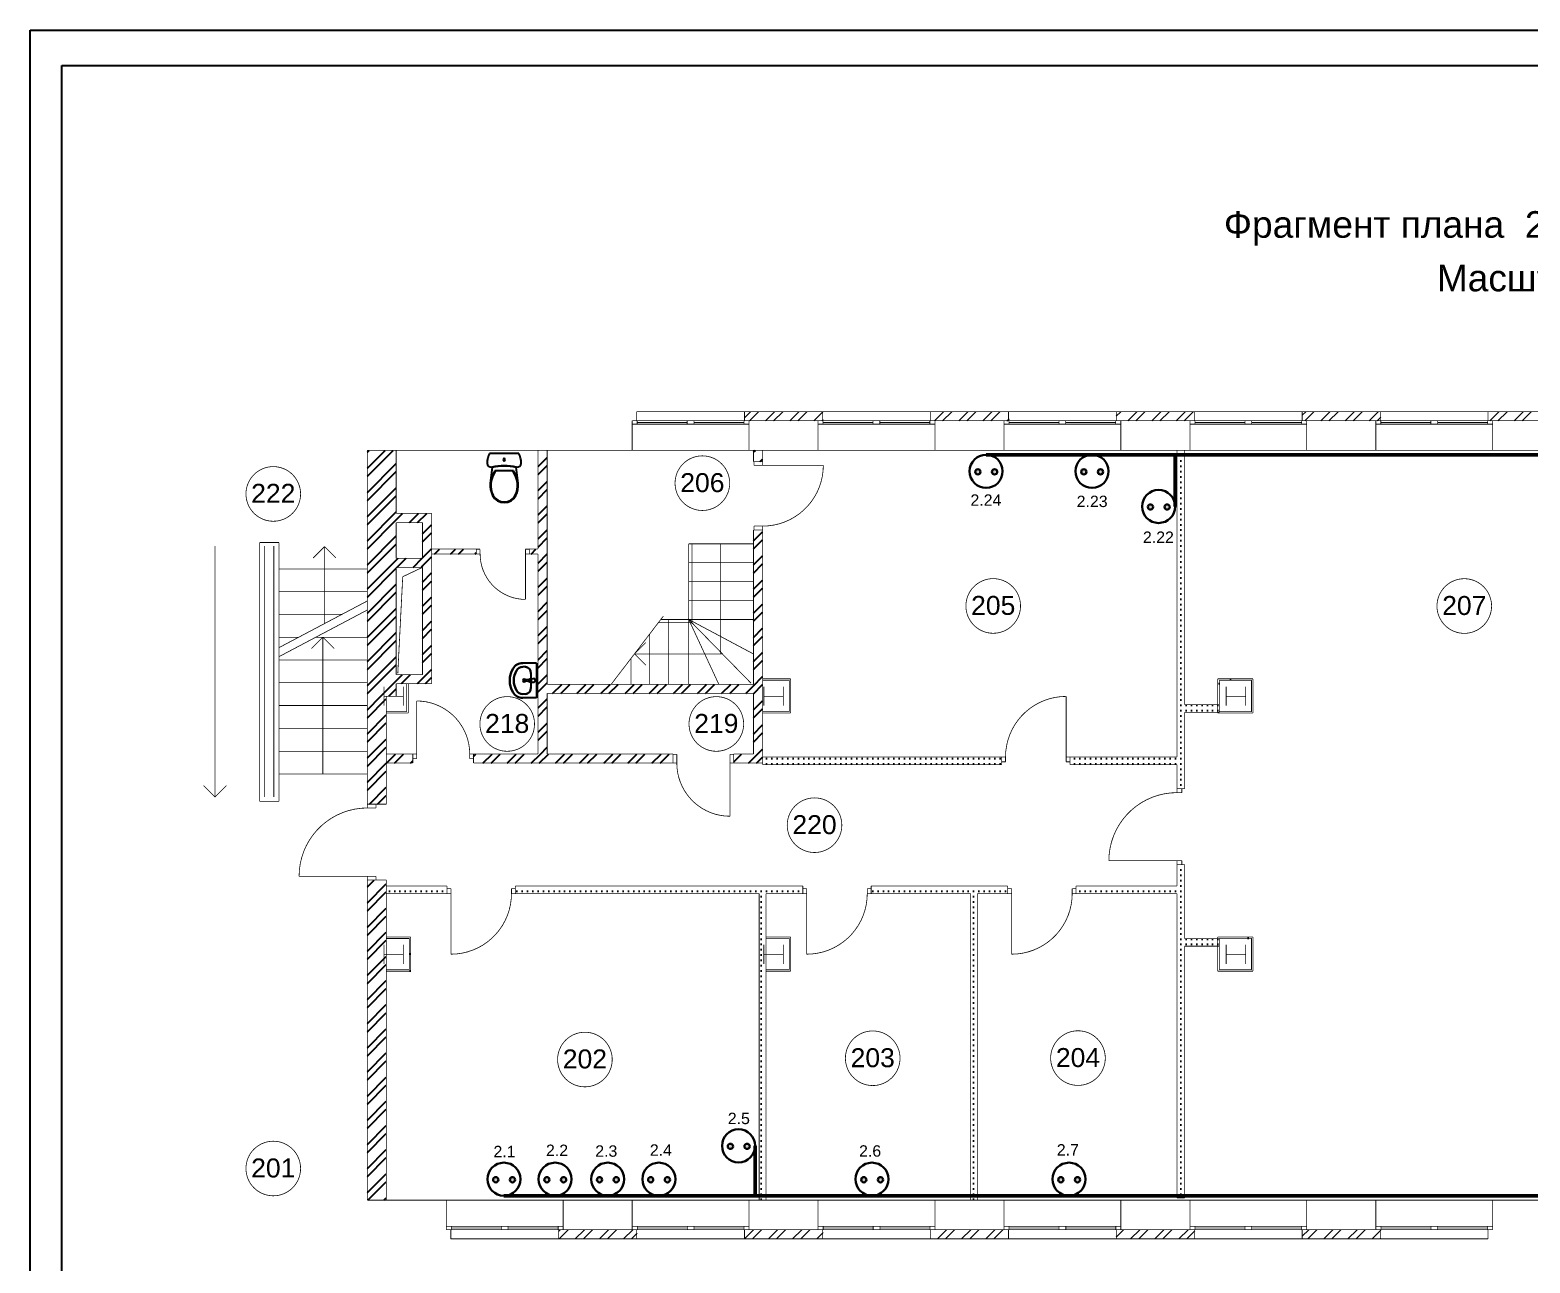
# Model space of a CAD drawing. Header units: millimetres. Extents: x 1293 to 2201, y 83 to 396.
# Drawn here: x 1806.9 to 2004.6, y 233.1 to 395.6 of the extents above; entities that cross this region are included whole.
import ezdxf
from ezdxf.enums import TextEntityAlignment as Align

# ---------------------------------------------------------------- set-up
doc = ezdxf.new("R2010")
doc.units = ezdxf.units.MM
for name, color, linetype in [('AIAOIEA_NOAIU', 7, 'Continuous'), ('DIMENSIONS', 7, 'Continuous'), ('TEXT_BLOCKS', 7, 'Continuous'), ('ЛВС', 1, 'Continuous')]:
    doc.layers.add(name, color=color, linetype=linetype)
doc.styles.add('1', font='ARIAL.TTF')
pattern_1 = [(45, (-1651.3506, 2763.5634), (-1.5909903, 1.5909903), []), (45, (-1651.881, 2764.0937), (-1.5909903, 1.5909903), [])]
pattern_2 = [(0, (0, 0), (0, 69.999999), [0, -69.999999])]
pattern_3 = [(45, (0, 0), (-159.09903, 159.09903), []), (45, (-53.03, 53.03), (-159.09903, 159.09903), [])]
pattern_4 = [(45, (-247.49, 247.49), (-111.36932, 111.36932), [0, -105, 0, -157.5]), (110, (-448.6, 209.19), (-148.00159, -53.86817), [0, -77, 0, -133])]

# ---------------------------------------------------------------- blocks, each defined once
blk = doc.blocks.new('FILL_215')
at = {"layer": 'AIAOIEA_NOAIU', "linetype": 'Continuous'}
h = blk.add_hatch(dxfattribs=at)
h.set_pattern_fill('25__', scale=69.999999, style=0)
h.set_pattern_definition(pattern_2)
h.paths.add_polyline_path([(360945, -246478), (360945, -246378), (359535, -246378), (359535, -246478)], flags=0)
blk = doc.blocks.new('FILL_216')
at = {"layer": 'AIAOIEA_NOAIU', "linetype": 'Continuous'}
h = blk.add_hatch(dxfattribs=at)
h.set_pattern_fill('25__', scale=69.999999, style=0)
h.set_pattern_definition(pattern_2)
h.paths.add_polyline_path([(358635, -246478), (358635, -246378), (355484, -246378), (355484, -246478)], flags=0)
blk = doc.blocks.new('FILL_219')
at = {"layer": 'AIAOIEA_NOAIU', "linetype": 'Continuous'}
h = blk.add_hatch(dxfattribs=at)
h.set_pattern_fill('25__', scale=69.999999, style=0)
h.set_pattern_definition(pattern_2)
h.paths.add_polyline_path([(360945, -252190), (361045, -252190), (361045, -247797), (360945, -247797)], flags=0)
blk = doc.blocks.new('FILL_220')
at = {"layer": 'AIAOIEA_NOAIU', "linetype": 'Continuous'}
h = blk.add_hatch(dxfattribs=at)
h.set_pattern_fill('25__', scale=69.999999, style=0)
h.set_pattern_definition(pattern_2)
h.paths.add_polyline_path([(360945, -246797), (361045, -246797), (361045, -242338), (360945, -242338)], flags=0)
blk = doc.blocks.new('FILL_223')
at = {"layer": 'AIAOIEA_NOAIU', "linetype": 'Continuous'}
h = blk.add_hatch(dxfattribs=at)
h.set_pattern_fill('STEEL', scale=75, angle=45, style=0)
h.set_pattern_definition(pattern_3)
h.paths.add_polyline_path([(352645, -245540), (355364, -245540), (355364, -245420), (352645, -245420)], flags=0)
blk = doc.blocks.new('FILL_225')
at = {"layer": 'AIAOIEA_NOAIU', "linetype": 'Continuous'}
h = blk.add_hatch(dxfattribs=at)
h.set_pattern_fill('25__', scale=69.999999, style=0)
h.set_pattern_definition(pattern_2)
h.paths.add_polyline_path([(361502, -245688), (361045, -245688), (361045, -245788), (361502, -245788)], flags=0)
blk = doc.blocks.new('FILL_226')
at = {"layer": 'AIAOIEA_NOAIU', "linetype": 'Continuous'}
h = blk.add_hatch(dxfattribs=at)
h.set_pattern_fill('25__', scale=69.999999, style=0)
h.set_pattern_definition(pattern_2)
h.paths.add_polyline_path([(361502, -248771), (361045, -248771), (361045, -248871), (361502, -248871)], flags=0)
blk = doc.blocks.new('FILL_231')
at = {"layer": 'AIAOIEA_NOAIU', "linetype": 'Continuous'}
h = blk.add_hatch(dxfattribs=at)
h.set_pattern_fill('STEEL', scale=75, angle=45, style=0)
h.set_pattern_definition(pattern_3)
h.paths.add_polyline_path([(351002, -243289), (351002, -245291), (351122, -245411), (351122, -243169)], flags=0)
blk = doc.blocks.new('FILL_232')
at = {"layer": 'AIAOIEA_NOAIU', "linetype": 'Continuous'}
h = blk.add_hatch(dxfattribs=at)
h.set_pattern_fill('STEEL', scale=75, angle=45, style=0)
h.set_pattern_definition(pattern_3)
h.paths.add_polyline_path([(355364, -246338), (355484, -246458), (355484, -243385), (355364, -243385)], flags=0)
blk = doc.blocks.new('FILL_233')
at = {"layer": 'AIAOIEA_NOAIU', "linetype": 'Continuous'}
h = blk.add_hatch(dxfattribs=at)
h.set_pattern_fill('STEEL', scale=75, angle=45, style=0)
h.set_pattern_definition(pattern_3)
h.paths.add_polyline_path([(355364, -242485), (355484, -242485), (355484, -242338), (355364, -242338)], flags=0)
blk = doc.blocks.new('FILL_234')
at = {"layer": 'AIAOIEA_NOAIU', "linetype": 'Continuous'}
h = blk.add_hatch(dxfattribs=at)
h.set_pattern_fill('25__', scale=69.999999, style=0)
h.set_pattern_definition(pattern_2)
h.paths.add_polyline_path([(360945, -248178), (360945, -248078), (359615, -248078), (359615, -248178)], flags=0)
blk = doc.blocks.new('FILL_235')
at = {"layer": 'AIAOIEA_NOAIU', "linetype": 'Continuous'}
h = blk.add_hatch(dxfattribs=at)
h.set_pattern_fill('25__', scale=69.999999, style=0)
h.set_pattern_definition(pattern_2)
h.paths.add_polyline_path([(358715, -248178), (358715, -248078), (356914, -248078), (356914, -248178)], flags=0)
blk = doc.blocks.new('FILL_236')
at = {"layer": 'AIAOIEA_NOAIU', "linetype": 'Continuous'}
h = blk.add_hatch(dxfattribs=at)
h.set_pattern_fill('25__', scale=69.999999, style=0)
h.set_pattern_definition(pattern_2)
h.paths.add_polyline_path([(356014, -248178), (356014, -248078), (352225, -248078), (352225, -248178)], flags=0)
blk = doc.blocks.new('FILL_237')
at = {"layer": 'AIAOIEA_NOAIU', "linetype": 'Continuous'}
h = blk.add_hatch(dxfattribs=at)
h.set_pattern_fill('25__', scale=69.999999, style=0)
h.set_pattern_definition(pattern_2)
h.paths.add_polyline_path([(351325, -248178), (351325, -248078), (350525, -248078), (350525, -248178)], flags=0)
blk = doc.blocks.new('FILL_246')
at = {"layer": 'AIAOIEA_NOAIU', "linetype": 'Continuous'}
h = blk.add_hatch(dxfattribs=at)
h.set_pattern_fill('25__', scale=69.999999, style=0)
h.set_pattern_definition(pattern_2)
h.paths.add_polyline_path([(355439, -248178), (355439, -252218), (355529, -252218), (355529, -248178)], flags=0)
blk = doc.blocks.new('FILL_249')
at = {"layer": 'AIAOIEA_NOAIU', "linetype": 'Continuous'}
h = blk.add_hatch(dxfattribs=at)
h.set_pattern_fill('25__', scale=69.999999, style=0)
h.set_pattern_definition(pattern_2)
h.paths.add_polyline_path([(358225, -248178), (358225, -252218), (358315, -252218), (358315, -248178)], flags=0)
blk = doc.blocks.new('FILL_255')
at = {"layer": 'AIAOIEA_NOAIU', "linetype": 'Continuous'}
h = blk.add_hatch(dxfattribs=at)
h.set_pattern_fill('STEEL', scale=75, angle=45, style=0)
h.set_pattern_definition(pattern_3)
h.paths.add_polyline_path([(352525, -243703), (352525, -243638), (352410, -243638), (352410, -243703)], flags=0)
blk = doc.blocks.new('FILL_256')
at = {"layer": 'AIAOIEA_NOAIU', "linetype": 'Continuous'}
h = blk.add_hatch(dxfattribs=at)
h.set_pattern_fill('STEEL', scale=75, angle=45, style=0)
h.set_pattern_definition(pattern_3)
h.paths.add_polyline_path([(351710, -243703), (351710, -243638), (351122, -243638), (351122, -243703)], flags=0)
blk = doc.blocks.new('FILL_263')
at = {"layer": 'AIAOIEA_NOAIU', "linetype": 'Continuous'}
h = blk.add_hatch(dxfattribs=at)
h.set_pattern_fill('CUT_STONE', scale=350, style=0)
h.set_pattern_definition(pattern_4)
h.paths.add_polyline_path([(355855, -245800), (355855, -245349), (355835, -245369), (355835, -245780)], flags=0)
blk = doc.blocks.new('FILL_266')
at = {"layer": 'AIAOIEA_NOAIU', "linetype": 'Continuous'}
h = blk.add_hatch(dxfattribs=at)
h.set_pattern_fill('CUT_STONE', scale=350, style=0)
h.set_pattern_definition(pattern_4)
h.paths.add_polyline_path([(355855, -249200), (355855, -248749), (355835, -248769), (355835, -249180)], flags=0)
blk = doc.blocks.new('FILL_268')
at = {"layer": 'AIAOIEA_NOAIU', "linetype": 'Continuous'}
h = blk.add_hatch(dxfattribs=at)
h.set_pattern_fill('CUT_STONE', scale=350, style=0)
h.set_pattern_definition(pattern_4)
h.paths.add_polyline_path([(350847, -249200), (350847, -248749), (350827, -248769), (350827, -249180)], flags=0)
blk = doc.blocks.new('FILL_271')
at = {"layer": 'AIAOIEA_NOAIU', "linetype": 'Continuous'}
h = blk.add_hatch(dxfattribs=at)
h.set_pattern_fill('CUT_STONE', scale=350, style=0)
h.set_pattern_definition(pattern_4)
h.paths.add_polyline_path([(350525, -249200), (350847, -249200), (350827, -249180), (350525, -249180)], flags=0)
blk = doc.blocks.new('FILL_272')
at = {"layer": 'AIAOIEA_NOAIU', "linetype": 'Continuous'}
h = blk.add_hatch(dxfattribs=at)
h.set_pattern_fill('CUT_STONE', scale=350, style=0)
h.set_pattern_definition(pattern_4)
h.paths.add_polyline_path([(355855, -248749), (355529, -248749), (355529, -248769), (355835, -248769)], flags=0)
blk = doc.blocks.new('FILL_273')
at = {"layer": 'AIAOIEA_NOAIU', "linetype": 'Continuous'}
h = blk.add_hatch(dxfattribs=at)
h.set_pattern_fill('CUT_STONE', scale=350, style=0)
h.set_pattern_definition(pattern_4)
h.paths.add_polyline_path([(355529, -249200), (355855, -249200), (355835, -249180), (355529, -249180)], flags=0)
blk = doc.blocks.new('FILL_274')
at = {"layer": 'AIAOIEA_NOAIU', "linetype": 'Continuous'}
h = blk.add_hatch(dxfattribs=at)
h.set_pattern_fill('CUT_STONE', scale=350, style=0)
h.set_pattern_definition(pattern_4)
h.paths.add_polyline_path([(361482, -245349), (361482, -245800), (361502, -245780), (361502, -245369)], flags=0)
blk = doc.blocks.new('FILL_277')
at = {"layer": 'AIAOIEA_NOAIU', "linetype": 'Continuous'}
h = blk.add_hatch(dxfattribs=at)
h.set_pattern_fill('CUT_STONE', scale=350, style=0)
h.set_pattern_definition(pattern_4)
h.paths.add_polyline_path([(361947, -245349), (361482, -245349), (361502, -245369), (361927, -245369)], flags=0)
blk = doc.blocks.new('FILL_281')
at = {"layer": 'AIAOIEA_NOAIU', "linetype": 'Continuous'}
h = blk.add_hatch(dxfattribs=at)
h.set_pattern_fill('CUT_STONE', scale=350, style=0)
h.set_pattern_definition(pattern_4)
h.paths.add_polyline_path([(361947, -248749), (361482, -248749), (361502, -248769), (361927, -248769)], flags=0)
blk = doc.blocks.new('FILL_286')
at = {"layer": 'AIAOIEA_NOAIU', "linetype": 'Continuous'}
h = blk.add_hatch(dxfattribs=at)
h.set_pattern_fill('CUT_STONE', scale=350, style=0)
h.set_pattern_definition(pattern_4)
h.paths.add_polyline_path([(355855, -245349), (355484, -245349), (355484, -245369), (355835, -245369)], flags=0)
blk = doc.blocks.new('FILL_287')
at = {"layer": 'AIAOIEA_NOAIU', "linetype": 'Continuous'}
h = blk.add_hatch(dxfattribs=at)
h.set_pattern_fill('CUT_STONE', scale=350, style=0)
h.set_pattern_definition(pattern_4)
h.paths.add_polyline_path([(355484, -245800), (355855, -245800), (355835, -245780), (355484, -245780)], flags=0)
blk = doc.blocks.new('FILL_313')
at = {"layer": 'AIAOIEA_NOAIU', "linetype": 'Continuous'}
h = blk.add_hatch(dxfattribs=at)
h.set_pattern_fill('STEEL', scale=75, angle=45, style=0)
h.set_pattern_definition(pattern_3)
h.paths.add_polyline_path([(352525, -242338), (352525, -246338), (352645, -246338), (352645, -242338)], flags=0)
blk = doc.blocks.new('FILL_314')
at = {"layer": 'AIAOIEA_NOAIU', "linetype": 'Continuous'}
h = blk.add_hatch(dxfattribs=at)
h.set_pattern_fill('STEEL', scale=75, angle=45, style=0)
h.set_pattern_definition(pattern_3)
h.paths.add_polyline_path([(350275, -242338), (350275, -245578), (350655, -245578), (350655, -242338)], flags=0)
blk = doc.blocks.new('FILL_315')
at = {"layer": 'AIAOIEA_NOAIU', "linetype": 'Continuous'}
h = blk.add_hatch(dxfattribs=at)
h.set_pattern_fill('STEEL', scale=75, angle=45, style=0)
h.set_pattern_definition(pattern_3)
h.paths.add_polyline_path([(350525, -245578), (350275, -245578), (350275, -247000), (350525, -247000)], flags=0)
blk = doc.blocks.new('FILL_316')
at = {"layer": 'AIAOIEA_NOAIU', "linetype": 'Continuous'}
h = blk.add_hatch(dxfattribs=at)
h.set_pattern_fill('STEEL', scale=75, angle=45, style=0)
h.set_pattern_definition(pattern_3)
h.paths.add_polyline_path([(350525, -248000), (350275, -248000), (350275, -252218), (350525, -252218)], flags=0)
blk = doc.blocks.new('FILL_317')
at = {"layer": 'AIAOIEA_NOAIU', "linetype": 'Continuous'}
h = blk.add_hatch(dxfattribs=at)
h.set_pattern_fill('STEEL', scale=75, angle=45, style=0)
h.set_pattern_definition(pattern_3)
h.paths.add_polyline_path([(355484, -246458), (355364, -246338), (355103, -246338), (355103, -246458)], flags=0)
blk = doc.blocks.new('FILL_318')
at = {"layer": 'AIAOIEA_NOAIU', "linetype": 'Continuous'}
h = blk.add_hatch(dxfattribs=at)
h.set_pattern_fill('STEEL', scale=75, angle=45, style=0)
h.set_pattern_definition(pattern_3)
h.paths.add_polyline_path([(354303, -246458), (354303, -246338), (351674, -246338), (351674, -246458)], flags=0)
blk = doc.blocks.new('FILL_319')
at = {"layer": 'AIAOIEA_NOAIU', "linetype": 'Continuous'}
h = blk.add_hatch(dxfattribs=at)
h.set_pattern_fill('STEEL', scale=75, angle=45, style=0)
h.set_pattern_definition(pattern_3)
h.paths.add_polyline_path([(350874, -246458), (350874, -246338), (350525, -246338), (350525, -246458)], flags=0)
blk = doc.blocks.new('FILL_323')
at = {"layer": 'AIAOIEA_NOAIU', "linetype": 'Continuous'}
h = blk.add_hatch(dxfattribs=at)
h.set_pattern_fill('STEEL', scale=75, angle=45, style=0)
h.set_pattern_definition(pattern_3)
h.paths.add_polyline_path([(351122, -243169), (350655, -243169), (350655, -243289), (351002, -243289)], flags=0)
blk = doc.blocks.new('FILL_324')
at = {"layer": 'AIAOIEA_NOAIU', "linetype": 'Continuous'}
h = blk.add_hatch(dxfattribs=at)
h.set_pattern_fill('STEEL', scale=75, angle=45, style=0)
h.set_pattern_definition(pattern_3)
h.paths.add_polyline_path([(351002, -243759), (350655, -243759), (350655, -243879), (351002, -243879)], flags=0)
blk = doc.blocks.new('FILL_325')
at = {"layer": 'AIAOIEA_NOAIU', "linetype": 'Continuous'}
h = blk.add_hatch(dxfattribs=at)
h.set_pattern_fill('STEEL', scale=75, angle=45, style=0)
h.set_pattern_definition(pattern_3)
h.paths.add_polyline_path([(351002, -245291), (350655, -245291), (350655, -245411), (351122, -245411)], flags=0)
blk = doc.blocks.new('роз')
at = {"layer": 'ЛВС', "lineweight": 30}
h = blk.add_hatch(color=256, dxfattribs=at)
h.paths.add_polyline_path([(372144.46, -252846.29, 1), (372145.16, -252846.29, 1)])
h.paths.add_polyline_path([(372146.66, -252846.29, 1), (372147.36, -252846.29, 1)])
for centre, radius in [((372145.89, -252846.22), 2.18), ((372144.81, -252846.29), 0.347), ((372147.01, -252846.29), 0.347)]:
    blk.add_circle(centre, radius, dxfattribs=at)

msp = doc.modelspace()

# ---------------------------------------------------------------- hatches: boundary and pattern name
at = {"layer": 'AIAOIEA_NOAIU', "linetype": 'Continuous', "lineweight": 0}
h = msp.add_hatch(dxfattribs=at)
h.set_pattern_fill('STEEL', color=256, scale=0.75, angle=45, style=0)
h.set_pattern_definition(pattern_1)
h.paths.add_polyline_path([(1901.1, 345.29), (1911.46, 345.29), (1911.46, 344.09), (1901.1, 344.09)], flags=0)
h = msp.add_hatch(dxfattribs=at)
h.set_pattern_fill('STEEL', color=256, scale=0.75, angle=45, style=0)
h.set_pattern_definition(pattern_1)
h.paths.add_polyline_path([(1925.3, 345.29), (1935.96, 345.29), (1935.96, 344.09), (1925.3, 344.09)], flags=0)
h = msp.add_hatch(dxfattribs=at)
h.set_pattern_fill('STEEL', color=256, scale=0.75, angle=45, style=0)
h.set_pattern_definition(pattern_1)
h.paths.add_polyline_path([(1950.1, 345.29), (1960.46, 345.29), (1960.46, 344.09), (1950.1, 344.09)], flags=0)
h = msp.add_hatch(dxfattribs=at)
h.set_pattern_fill('STEEL', color=256, scale=0.75, angle=45, style=0)
h.set_pattern_definition(pattern_1)
h.paths.add_polyline_path([(1974.6, 345.29), (1984.96, 345.29), (1984.96, 344.09), (1974.6, 344.09)], flags=0)
h = msp.add_hatch(dxfattribs=at)
h.set_pattern_fill('STEEL', color=256, scale=0.75, angle=45, style=0)
h.set_pattern_definition(pattern_1)
h.paths.add_polyline_path([(1999.1, 345.29), (2009.46, 345.29), (2009.46, 344.09), (1999.1, 344.09)], flags=0)
h = msp.add_hatch(dxfattribs=at)
h.set_pattern_fill('STEEL', color=256, scale=0.75, angle=45, style=0)
h.set_pattern_definition(pattern_1)
h.paths.add_polyline_path([(1876.6, 236.29), (1886.97, 236.29), (1886.97, 237.49), (1876.6, 237.49)], flags=0)
h = msp.add_hatch(dxfattribs=at)
h.set_pattern_fill('STEEL', color=256, scale=0.75, angle=45, style=0)
h.set_pattern_definition(pattern_1)
h.paths.add_polyline_path([(1901.1, 236.29), (1911.47, 236.29), (1911.47, 237.49), (1901.1, 237.49)], flags=0)
h = msp.add_hatch(dxfattribs=at)
h.set_pattern_fill('STEEL', color=256, scale=0.75, angle=45, style=0)
h.set_pattern_definition(pattern_1)
h.paths.add_polyline_path([(1925.6, 236.29), (1935.97, 236.29), (1935.97, 237.49), (1925.6, 237.49)], flags=0)
h = msp.add_hatch(dxfattribs=at)
h.set_pattern_fill('STEEL', color=256, scale=0.75, angle=45, style=0)
h.set_pattern_definition(pattern_1)
h.paths.add_polyline_path([(1950.1, 236.29), (1960.47, 236.29), (1960.47, 237.49), (1950.1, 237.49)], flags=0)
h = msp.add_hatch(dxfattribs=at)
h.set_pattern_fill('STEEL', color=256, scale=0.75, angle=45, style=0)
h.set_pattern_definition(pattern_1)
h.paths.add_polyline_path([(1974.6, 236.29), (1984.97, 236.29), (1984.97, 237.49), (1974.6, 237.49)], flags=0)

# ---------------------------------------------------------------- linework, layer by layer
at = {"color": 7}
for points in [[(1806.94, 395.58), (2201.02, 395.58), (2201.02, 82.8), (1806.94, 82.8)], [(1811.13, 390.89), (2196.17, 390.89), (2196.17, 88.22), (1811.13, 88.22)]]:
    msp.add_lwpolyline(points, close=True, dxfattribs=at)
at = {"layer": 'AIAOIEA_NOAIU', "linetype": 'Continuous'}
for p, q in [((1867.2, 338.85), (1867.18, 338.51)), ((1867.18, 338.51), (1867.24, 338.28)), ((1867.26, 339.18), (1867.2, 338.85)), ((1867.24, 338.28), (1867.38, 338.1)), ((1867.36, 339.5), (1867.26, 339.18)), ((1867.5, 339.8), (1867.36, 339.5)), ((1867.38, 338.1), (1867.6, 338)), ((1871.37, 339.8), (1867.5, 339.8)), ((1871.27, 338), (1871.48, 338.1)), ((1871.5, 339.5), (1871.37, 339.8)), ((1871.48, 338.1), (1871.63, 338.28)), ((1871.6, 339.18), (1871.5, 339.5)), ((1871.66, 338.85), (1871.6, 339.18)), ((1871.63, 338.28), (1871.68, 338.51)), ((1871.68, 338.51), (1871.66, 338.85)), ((1867.6, 338), (1867.84, 337.99)), ((1867.84, 337.99), (1867.6, 335.87)), ((1867.68, 336.3), (1867.6, 335.87)), ((1867.8, 336.72), (1867.68, 336.3)), ((1867.76, 336.3), (1867.68, 335.87)), ((1867.88, 336.72), (1867.76, 336.3)), ((1867.97, 337.12), (1867.8, 336.72)), ((1868.06, 337.12), (1867.88, 336.72)), ((1868.18, 337.5), (1867.97, 337.12)), ((1868.28, 337.5), (1868.06, 337.12)), ((1870.68, 337.5), (1868.18, 337.5)), ((1870.81, 337.12), (1870.58, 337.5)), ((1870.9, 337.12), (1870.68, 337.5)), ((1870.98, 336.72), (1870.81, 337.12)), ((1871.07, 336.72), (1870.9, 337.12)), ((1871.11, 336.3), (1870.98, 336.72)), ((1871.03, 337.99), (1871.27, 338)), ((1871.26, 335.87), (1871.03, 337.99)), ((1871.19, 336.3), (1871.07, 336.72)), ((1871.18, 335.87), (1871.11, 336.3)), ((1871.26, 335.87), (1871.19, 336.3)), ((1867.6, 335.87), (1867.59, 335.45)), ((1867.59, 335.45), (1867.63, 335.03)), ((1867.63, 335.03), (1867.74, 334.62)), ((1867.68, 335.87), (1867.67, 335.45)), ((1867.67, 335.45), (1867.71, 335.04)), ((1867.71, 335.04), (1867.82, 334.65)), ((1867.74, 334.62), (1867.9, 334.23)), ((1867.82, 334.65), (1867.98, 334.26)), ((1867.9, 334.23), (1868.17, 333.85)), ((1867.98, 334.26), (1868.23, 333.9)), ((1870.64, 333.9), (1870.89, 334.26)), ((1870.7, 333.85), (1870.96, 334.23)), ((1870.89, 334.26), (1871.05, 334.65)), ((1870.96, 334.23), (1871.13, 334.62)), ((1871.05, 334.65), (1871.15, 335.04)), ((1871.13, 334.62), (1871.23, 335.03)), ((1871.15, 335.04), (1871.2, 335.45)), ((1871.2, 335.45), (1871.18, 335.87)), ((1871.23, 335.03), (1871.28, 335.45)), ((1871.28, 335.45), (1871.26, 335.87)), ((1868.17, 333.85), (1868.53, 333.55)), ((1868.23, 333.9), (1868.58, 333.62)), ((1868.53, 333.55), (1868.97, 333.37)), ((1868.58, 333.62), (1868.99, 333.45)), ((1868.97, 333.37), (1869.43, 333.3)), ((1868.99, 333.45), (1869.43, 333.39)), ((1869.43, 333.39), (1869.88, 333.45)), ((1869.43, 333.3), (1869.9, 333.37)), ((1869.88, 333.45), (1870.29, 333.62)), ((1869.9, 333.37), (1870.33, 333.55)), ((1870.29, 333.62), (1870.64, 333.9)), ((1870.33, 333.55), (1870.7, 333.85)), ((1873.67, 312.17), (1871.89, 312.17)), ((1872.25, 311.67), (1871.89, 311.67)), ((1872.95, 310.78), (1872.95, 308.96)), ((1873.67, 312.17), (1873.67, 307.57)), ((1872.26, 309.98), (1872.79, 310.04)), ((1872.79, 309.69), (1872.26, 309.76)), ((1872.88, 310.08), (1873.29, 310.11)), ((1872.88, 309.66), (1873.29, 309.63)), ((1873.05, 310), (1872.91, 310)), ((1872.91, 309.73), (1873.05, 309.73)), ((1872.95, 308.96), (1872.95, 308.96)), ((1873.05, 309.73), (1873.05, 310)), ((1873.05, 309.73), (1873.05, 310)), ((1873.29, 310.11), (1873.34, 310.1)), ((1873.29, 309.63), (1873.34, 309.63)), ((1872.25, 308.07), (1871.89, 308.07)), ((1873.67, 307.57), (1871.89, 307.57))]:
    msp.add_line(p, q, dxfattribs=at)
at = {"layer": 'AIAOIEA_NOAIU', "linetype": 'Continuous', "lineweight": 30, "const_width": 0.1}
for points in [[(1901.7, 344.09), (1886.3, 344.09)], [(1886.3, 340.19), (1886.3, 344.09)], [(1886.9, 344.09), (1886.9, 345.29)], [(1901.1, 345.29), (1886.9, 345.29)], [(1886.96, 344.09), (1886.96, 343.64)], [(1893.55, 344.09), (1893.55, 343.64)], [(1894.44, 344.09), (1894.44, 343.64)], [(1901.03, 344.09), (1901.03, 343.64)], [(1901.1, 344.09), (1901.1, 345.29)], [(1911.4, 345.29), (1901.1, 345.29)], [(1911.1, 344.09), (1901.1, 344.09)], [(1901.7, 340.19), (1901.7, 344.09)], [(1926.2, 344.09), (1910.8, 344.09)], [(1910.8, 340.19), (1910.8, 344.09)], [(1910.8, 344.09), (1911.4, 344.09)], [(1911.4, 344.09), (1911.4, 345.29)], [(1925.6, 345.29), (1911.4, 345.29)], [(1911.46, 344.09), (1911.46, 343.64)], [(1918.05, 344.09), (1918.05, 343.64)], [(1918.94, 344.09), (1918.94, 343.64)], [(1925.53, 344.09), (1925.53, 343.64)], [(1925.6, 344.09), (1925.6, 345.29)], [(1935.9, 345.29), (1925.6, 345.29)], [(1935.3, 344.09), (1925.6, 344.09)], [(1926.2, 340.19), (1926.2, 344.09)], [(1950.7, 344.09), (1935.3, 344.09)], [(1935.3, 340.19), (1935.3, 344.09)], [(1935.3, 344.09), (1935.9, 344.09)], [(1935.9, 344.09), (1935.9, 345.29)], [(1950.1, 345.29), (1935.9, 345.29)], [(1935.96, 344.09), (1935.96, 343.64)], [(1942.55, 344.09), (1942.55, 343.64)], [(1943.44, 344.09), (1943.44, 343.64)], [(1950.03, 344.09), (1950.03, 343.64)], [(1950.1, 344.09), (1950.1, 345.29)], [(1960.4, 345.29), (1950.1, 345.29)], [(1959.8, 344.09), (1950.1, 344.09)], [(1950.7, 340.19), (1950.7, 344.09)], [(1975.2, 344.09), (1959.8, 344.09)], [(1959.8, 340.19), (1959.8, 344.09)], [(1959.8, 344.09), (1960.4, 344.09)], [(1960.4, 344.09), (1960.4, 345.29)], [(1974.6, 345.29), (1960.4, 345.29)], [(1960.46, 344.09), (1960.46, 343.64)], [(1967.05, 344.09), (1967.05, 343.64)], [(1967.94, 344.09), (1967.94, 343.64)], [(1974.53, 344.09), (1974.53, 343.64)], [(1974.6, 344.09), (1974.6, 345.29)], [(1984.9, 345.29), (1974.6, 345.29)], [(1984.3, 344.09), (1974.6, 344.09)], [(1975.2, 340.19), (1975.2, 344.09)], [(1999.7, 344.09), (1984.3, 344.09)], [(1984.3, 340.19), (1984.3, 344.09)], [(1984.3, 344.09), (1984.9, 344.09)], [(1984.9, 344.09), (1984.9, 345.29)], [(1999.1, 345.29), (1984.9, 345.29)], [(1984.96, 344.09), (1984.96, 343.64)], [(1991.55, 344.09), (1991.55, 343.64)], [(1992.44, 344.09), (1992.44, 343.64)], [(1999.03, 344.09), (1999.03, 343.64)], [(1999.1, 344.09), (1999.1, 345.29)], [(2009.4, 345.29), (1999.1, 345.29)], [(2008.8, 344.09), (1999.1, 344.09)], [(1999.7, 340.19), (1999.7, 344.09)], [(1901.7, 343.64), (1886.3, 343.64)], [(1886.96, 343.86), (1893.55, 343.86)], [(1901.03, 343.86), (1894.44, 343.86)], [(1926.2, 343.64), (1910.8, 343.64)], [(1911.46, 343.86), (1918.05, 343.86)], [(1925.53, 343.86), (1918.94, 343.86)], [(1950.7, 343.64), (1935.3, 343.64)], [(1935.96, 343.86), (1942.55, 343.86)], [(1950.03, 343.86), (1943.44, 343.86)], [(1975.2, 343.64), (1959.8, 343.64)], [(1960.46, 343.86), (1967.05, 343.86)], [(1974.53, 343.86), (1967.94, 343.86)], [(1999.7, 343.64), (1984.3, 343.64)], [(1984.96, 343.86), (1991.55, 343.86)], [(1999.03, 343.86), (1992.44, 343.86)], [(1851.4, 340.19), (1851.4, 307.79)], [(1855.2, 340.19), (1851.4, 340.19)], [(1853.9, 340.19), (1886.3, 340.19)], [(1855.2, 331.88), (1855.2, 340.19)], [(1873.9, 340.19), (1873.9, 327.19)], [(1875.1, 340.19), (1873.9, 340.19)], [(1875.1, 309.36), (1875.1, 340.19)], [(1886.3, 340.19), (1901.7, 340.19)], [(1901.7, 340.19), (1910.8, 340.19)], [(1902.29, 340.19), (1902.29, 338.71)], [(1903.49, 340.19), (1902.29, 340.19)], [(1903.49, 338.71), (1903.49, 340.19)], [(1910.8, 340.19), (1926.2, 340.19)], [(1926.2, 340.19), (1935.3, 340.19)], [(1935.3, 340.19), (1950.7, 340.19)], [(1950.7, 340.19), (1959.8, 340.19)], [(1958.1, 340.19), (1958.1, 299.78)], [(1959.1, 340.19), (1958.1, 340.19)], [(1959.1, 306.68), (1959.1, 340.19)], [(1959.8, 340.19), (1975.2, 340.19)], [(1975.2, 340.19), (1984.3, 340.19)], [(1984.3, 340.19), (1999.7, 340.19)], [(1999.7, 340.19), (2008.8, 340.19)], [(1903.49, 338.71), (1902.29, 338.71)], [(1902.34, 338.21), (1902.34, 338.71)], [(1902.34, 338.71), (1903.49, 338.71)], [(1903.49, 338.21), (1902.34, 338.21)], [(1903.49, 338.71), (1903.49, 338.21)], [(1903.49, 338.21), (1911.49, 338.21)], [(1859.87, 331.88), (1855.2, 331.88)], [(1855.2, 325.98), (1855.2, 330.68)], [(1855.2, 330.68), (1858.67, 330.68)], [(1858.67, 330.68), (1858.67, 325.98)], [(1859.87, 309.45), (1859.87, 331.88)], [(1903.49, 330.21), (1902.34, 330.21)], [(1902.34, 330.21), (1902.34, 329.71)], [(1903.49, 329.71), (1903.49, 330.21)], [(1903.49, 329.71), (1902.29, 329.71)], [(1902.29, 329.71), (1902.29, 309.36)], [(1902.34, 329.71), (1903.49, 329.71)], [(1903.49, 298.98), (1903.49, 329.71)], [(1831.32, 327.57), (1831.32, 294.51)], [(1839.76, 328.05), (1837.2, 328.05)], [(1837.2, 328.05), (1837.2, 293.93)], [(1837.83, 327.57), (1837.83, 294.51)], [(1839.08, 294.51), (1839.08, 327.57)], [(1839.76, 328.05), (1839.76, 293.93)], [(1845.76, 327.51), (1844.26, 326.01)], [(1845.76, 317.38), (1845.76, 327.51)], [(1845.76, 327.51), (1847.26, 326.01)], [(1865.75, 327.19), (1859.87, 327.19)], [(1859.87, 327.19), (1859.87, 326.54)], [(1859.87, 326.54), (1865.75, 326.54)], [(1865.75, 327.19), (1865.75, 326.54)], [(1866.26, 327.17), (1865.75, 327.17)], [(1865.75, 327.17), (1865.75, 326.54)], [(1865.75, 326.54), (1866.26, 326.54)], [(1866.26, 326.54), (1866.26, 327.17)], [(1872.24, 326.54), (1872.24, 327.17)], [(1872.24, 327.17), (1872.75, 327.17)], [(1872.75, 326.54), (1872.24, 326.54)], [(1872.24, 326.54), (1872.24, 320.55)], [(1872.75, 327.19), (1872.75, 326.54)], [(1873.9, 327.19), (1872.75, 327.19)], [(1872.75, 327.17), (1872.75, 326.54)], [(1872.75, 326.54), (1873.9, 326.54)], [(1873.9, 326.54), (1873.9, 300.18)], [(1902.29, 327.87), (1893.75, 327.87)], [(1893.75, 327.87), (1893.75, 309.36)], [(1894.17, 317.33), (1894.17, 327.87)], [(1897.96, 327.87), (1897.96, 313.37)], [(1851.4, 324.57), (1839.76, 324.57)], [(1858.67, 325.98), (1855.2, 325.98)], [(1855.2, 310.65), (1855.2, 324.78)], [(1855.2, 324.78), (1858.67, 324.78)], [(1856.06, 323.54), (1858.67, 324.78)], [(1858.67, 324.78), (1858.67, 310.65)], [(1902.29, 325.38), (1893.75, 325.38)], [(1855.41, 310.81), (1856.06, 323.54)], [(1902.29, 322.89), (1893.75, 322.89)], [(1851.4, 321.57), (1839.76, 321.57)], [(1851.4, 320.35), (1839.76, 314.2)], [(1902.29, 320.4), (1893.75, 320.4)], [(1851.4, 319.16), (1839.76, 313.01)], [(1848.02, 318.57), (1839.76, 318.57)], [(1890.41, 318.35), (1883.53, 309.36)], [(1894.15, 317.48), (1889.75, 317.48)], [(1902.29, 317.91), (1890.07, 317.91)], [(1891.08, 317.91), (1891.08, 309.36)], [(1893.7, 318.02), (1897.72, 309.36)], [(1893.75, 317.91), (1902.29, 313.36)], [(1893.75, 317.91), (1901.96, 309.51)], [(1842.35, 315.57), (1839.76, 315.57)], [(1845.53, 315.57), (1844.03, 314.07)], [(1851.4, 315.57), (1844.61, 315.57)], [(1845.53, 297.53), (1845.53, 315.57)], [(1845.53, 315.57), (1847.03, 314.07)], [(1886.6, 313.37), (1888.1, 314.87)], [(1888.59, 315.97), (1888.59, 309.36)], [(1851.4, 312.57), (1839.76, 312.57)], [(1886.13, 312.75), (1886.13, 309.36)], [(1898.08, 313.37), (1886.6, 313.37)], [(1886.6, 313.37), (1888.1, 311.87)], [(1858.67, 310.65), (1855.2, 310.65)], [(1851.4, 309.57), (1839.76, 309.57)], [(1853.58, 306.53), (1853.58, 309.04)], [(1855.2, 307.79), (1855.2, 309.45)], [(1855.2, 309.45), (1859.87, 309.45)], [(1856.15, 306.53), (1856.15, 309.04)], [(1856.79, 309.45), (1856.59, 309.45)], [(1856.59, 309.45), (1856.59, 305.77)], [(1856.79, 305.57), (1856.79, 309.45)], [(1902.29, 309.36), (1875.1, 309.36)], [(1907.2, 310.08), (1903.49, 310.08)], [(1903.49, 310.08), (1903.49, 309.88)], [(1903.49, 309.88), (1907, 309.88)], [(1903.65, 306.53), (1903.65, 309.04)], [(1906.23, 306.53), (1906.23, 309.04)], [(1907, 309.88), (1907, 305.77)], [(1907.2, 305.57), (1907.2, 310.08)], [(1963.47, 310.08), (1963.47, 305.57)], [(1968.12, 310.08), (1963.47, 310.08)], [(1963.67, 305.77), (1963.67, 309.88)], [(1963.67, 309.88), (1967.92, 309.88)], [(1964.58, 306.53), (1964.58, 309.04)], [(1967.15, 306.53), (1967.15, 309.04)], [(1967.92, 309.88), (1967.92, 305.77)], [(1968.12, 305.57), (1968.12, 310.08)], [(1851.4, 306.57), (1839.76, 306.57)], [(1851.4, 307.79), (1851.4, 293.57)], [(1853.65, 307.79), (1856.15, 307.79)], [(1853.9, 307.79), (1855.2, 307.79)], [(1853.9, 293.57), (1853.9, 307.79)], [(1857.9, 300.18), (1857.9, 307.17)], [(1875.1, 308.16), (1902.29, 308.16)], [(1875.1, 300.18), (1875.1, 308.16)], [(1902.29, 308.16), (1902.29, 300.18)], [(1903.72, 307.79), (1906.23, 307.79)], [(1943.49, 299.78), (1943.49, 307.77)], [(1963.67, 306.68), (1959.1, 306.68)], [(1963.67, 305.68), (1963.67, 306.68)], [(1964.65, 307.79), (1967.15, 307.79)], [(1856.59, 305.77), (1853.9, 305.77)], [(1853.9, 305.77), (1853.9, 305.57)], [(1853.9, 305.57), (1856.79, 305.57)], [(1907, 305.77), (1903.49, 305.77)], [(1903.49, 305.77), (1903.49, 305.57)], [(1903.49, 305.57), (1907.2, 305.57)], [(1959.1, 295.6), (1959.1, 305.68)], [(1959.1, 305.68), (1963.67, 305.68)], [(1963.47, 305.57), (1968.12, 305.57)], [(1967.92, 305.77), (1963.67, 305.77)], [(1851.4, 303.53), (1839.76, 303.53)], [(1851.4, 300.53), (1839.76, 300.53)], [(1857.39, 300.18), (1853.9, 300.18)], [(1853.9, 300.18), (1853.9, 298.98)], [(1853.9, 298.98), (1857.39, 298.98)], [(1857.39, 300.18), (1857.9, 300.18)], [(1857.39, 299.55), (1857.39, 300.18)], [(1857.39, 300.18), (1857.39, 298.98)], [(1857.9, 299.55), (1857.39, 299.55)], [(1857.9, 300.18), (1857.9, 299.55)], [(1865.39, 300.18), (1864.89, 300.18)], [(1864.89, 300.18), (1864.89, 299.55)], [(1864.89, 299.55), (1865.39, 299.55)], [(1865.39, 299.55), (1865.39, 300.18)], [(1865.39, 300.18), (1865.39, 298.98)], [(1873.9, 300.18), (1865.39, 300.18)], [(1865.39, 298.98), (1891.68, 298.98)], [(1891.68, 300.18), (1875.1, 300.18)], [(1891.68, 300.18), (1891.68, 298.98)], [(1892.18, 300.13), (1891.68, 300.13)], [(1891.68, 300.13), (1891.68, 298.98)], [(1891.68, 298.98), (1892.18, 298.98)], [(1892.18, 298.98), (1892.18, 300.13)], [(1899.18, 298.98), (1899.18, 300.13)], [(1899.18, 300.13), (1899.68, 300.13)], [(1899.68, 298.98), (1899.18, 298.98)], [(1899.18, 298.98), (1899.18, 291.98)], [(1899.68, 300.18), (1899.68, 298.98)], [(1902.29, 300.18), (1899.68, 300.18)], [(1899.68, 300.13), (1899.68, 298.98)], [(1899.68, 298.98), (1903.49, 298.98)], [(1934.99, 299.78), (1903.49, 299.78)], [(1903.49, 299.78), (1903.49, 298.78)], [(1903.49, 298.78), (1934.99, 298.78)], [(1934.99, 299.78), (1935.5, 299.78)], [(1934.99, 299.15), (1934.99, 299.78)], [(1934.99, 299.78), (1934.99, 298.78)], [(1935.5, 299.15), (1934.99, 299.15)], [(1935.5, 299.78), (1935.5, 299.15)], [(1943.99, 299.78), (1943.49, 299.78)], [(1943.49, 299.78), (1943.49, 299.15)], [(1943.49, 299.15), (1943.99, 299.15)], [(1943.99, 299.15), (1943.99, 299.78)], [(1943.99, 299.78), (1943.99, 298.78)], [(1958.1, 299.78), (1943.99, 299.78)], [(1943.99, 298.78), (1958.1, 298.78)], [(1958.1, 298.78), (1958.1, 295.6)], [(1851.4, 297.53), (1839.76, 297.53)], [(1831.32, 294.51), (1829.82, 296.01)], [(1831.32, 294.51), (1832.82, 296.01)], [(1958.1, 295.6), (1958.1, 295.09)], [(1958.74, 295.6), (1958.1, 295.6)], [(1959.1, 295.6), (1958.1, 295.6)], [(1958.1, 295.09), (1958.74, 295.09)], [(1958.74, 295.09), (1958.74, 295.6)], [(1839.76, 293.93), (1837.2, 293.93)], [(1851.4, 293.57), (1851.4, 293.07)], [(1852.54, 293.57), (1851.4, 293.57)], [(1851.4, 293.57), (1853.9, 293.57)], [(1851.4, 293.07), (1852.54, 293.07)], [(1852.54, 293.07), (1852.54, 293.57)], [(1958.1, 286.11), (1949.12, 286.11)], [(1958.1, 285.6), (1958.1, 286.11)], [(1958.1, 286.11), (1958.74, 286.11)], [(1958.74, 285.6), (1958.1, 285.6)], [(1959.1, 285.6), (1958.1, 285.6)], [(1958.1, 285.6), (1958.1, 282.78)], [(1958.74, 286.11), (1958.74, 285.6)], [(1959.1, 275.86), (1959.1, 285.6)], [(1851.4, 284.07), (1842.4, 284.07)], [(1851.4, 283.57), (1851.4, 284.07)], [(1851.4, 284.07), (1852.54, 284.07)], [(1852.54, 283.57), (1851.4, 283.57)], [(1851.4, 283.57), (1853.9, 283.57)], [(1851.4, 283.57), (1851.4, 241.39)], [(1852.54, 284.07), (1852.54, 283.57)], [(1853.9, 241.39), (1853.9, 283.57)], [(1861.9, 282.78), (1853.9, 282.78)], [(1853.9, 282.78), (1853.9, 281.78)], [(1861.9, 282.78), (1861.9, 281.78)], [(1870.9, 282.78), (1870.9, 281.78)], [(1908.79, 282.78), (1870.9, 282.78)], [(1908.79, 282.78), (1908.79, 281.78)], [(1917.79, 282.78), (1917.79, 281.78)], [(1935.8, 282.78), (1917.79, 282.78)], [(1925.3, 282.78), (1921.55, 282.78)], [(1935.8, 282.78), (1935.8, 281.78)], [(1944.8, 282.78), (1944.8, 281.78)], [(1958.1, 282.78), (1944.8, 282.78)], [(1853.9, 281.78), (1861.9, 281.78)], [(1862.41, 282.42), (1861.9, 282.42)], [(1861.9, 282.42), (1861.9, 281.78)], [(1861.9, 281.78), (1862.41, 281.78)], [(1862.41, 281.78), (1862.41, 282.42)], [(1862.41, 281.78), (1862.41, 273.8)], [(1870.39, 281.78), (1870.39, 282.42)], [(1870.39, 282.42), (1870.9, 282.42)], [(1870.9, 281.78), (1870.39, 281.78)], [(1870.9, 282.42), (1870.9, 281.78)], [(1870.9, 281.78), (1903.04, 281.78)], [(1903.04, 281.78), (1903.04, 241.39)], [(1903.94, 281.78), (1908.79, 281.78)], [(1903.94, 241.39), (1903.94, 281.78)], [(1909.3, 282.42), (1908.79, 282.42)], [(1908.79, 282.42), (1908.79, 281.78)], [(1908.79, 281.78), (1909.3, 281.78)], [(1909.3, 281.78), (1909.3, 282.42)], [(1909.3, 281.78), (1909.3, 273.8)], [(1917.28, 281.78), (1917.28, 282.42)], [(1917.28, 282.42), (1917.79, 282.42)], [(1917.79, 281.78), (1917.28, 281.78)], [(1917.79, 282.42), (1917.79, 281.78)], [(1917.79, 281.78), (1930.9, 281.78)], [(1930.9, 281.78), (1930.9, 241.39)], [(1931.8, 281.78), (1935.8, 281.78)], [(1931.8, 241.39), (1931.8, 281.78)], [(1936.3, 282.42), (1935.8, 282.42)], [(1935.8, 282.42), (1935.8, 281.78)], [(1935.8, 281.78), (1936.3, 281.78)], [(1936.3, 281.78), (1936.3, 282.42)], [(1936.3, 281.78), (1936.3, 273.8)], [(1944.29, 281.78), (1944.29, 282.42)], [(1944.29, 282.42), (1944.8, 282.42)], [(1944.8, 281.78), (1944.29, 281.78)], [(1944.8, 282.42), (1944.8, 281.78)], [(1944.8, 281.78), (1958.1, 281.78)], [(1958.1, 281.78), (1958.1, 241.66)], [(1853.58, 272.53), (1853.58, 275.04)], [(1857.12, 276.07), (1853.9, 276.07)], [(1853.9, 276.07), (1853.9, 275.87)], [(1853.9, 275.87), (1856.92, 275.87)], [(1856.15, 272.53), (1856.15, 275.04)], [(1856.92, 275.87), (1856.92, 271.76)], [(1857.12, 271.56), (1857.12, 276.07)], [(1903.65, 272.53), (1903.65, 275.04)], [(1907.2, 276.08), (1903.94, 276.08)], [(1903.94, 276.08), (1903.94, 275.88)], [(1903.94, 275.88), (1907, 275.88)], [(1906.23, 272.53), (1906.23, 275.04)], [(1907, 275.88), (1907, 271.77)], [(1907.2, 271.57), (1907.2, 276.08)], [(1963.67, 275.86), (1959.1, 275.86)], [(1959.1, 241.66), (1959.1, 274.86)], [(1959.1, 274.86), (1963.67, 274.86)], [(1963.47, 276.08), (1963.47, 271.57)], [(1968.12, 276.08), (1963.47, 276.08)], [(1963.67, 271.77), (1963.67, 275.88)], [(1963.67, 275.88), (1967.92, 275.88)], [(1963.67, 274.86), (1963.67, 275.86)], [(1964.58, 272.53), (1964.58, 275.04)], [(1967.15, 272.53), (1967.15, 275.04)], [(1967.92, 275.88), (1967.92, 271.77)], [(1968.12, 271.57), (1968.12, 276.08)], [(1853.65, 273.78), (1856.15, 273.78)], [(1903.72, 273.79), (1906.23, 273.79)], [(1964.65, 273.79), (1967.15, 273.79)], [(1856.92, 271.76), (1853.9, 271.76)], [(1853.9, 271.76), (1853.9, 271.56)], [(1853.9, 271.56), (1857.12, 271.56)], [(1907, 271.77), (1903.94, 271.77)], [(1903.94, 271.77), (1903.94, 271.57)], [(1903.94, 271.57), (1907.2, 271.57)], [(1963.47, 271.57), (1968.12, 271.57)], [(1967.92, 271.77), (1963.67, 271.77)], [(1903.94, 249.64), (1903.94, 253.39)], [(1931.8, 249.64), (1931.8, 253.39)], [(1851.4, 241.39), (1853.9, 241.39)], [(1861.8, 241.39), (1853.9, 241.39)], [(1861.8, 237.49), (1861.8, 241.39)], [(1877.2, 241.39), (1861.8, 241.39)], [(1877.2, 237.49), (1877.2, 241.39)], [(1886.3, 241.39), (1877.2, 241.39)], [(1886.3, 237.49), (1886.3, 241.39)], [(1901.7, 241.39), (1886.3, 241.39)], [(1901.7, 237.49), (1901.7, 241.39)], [(1910.8, 241.39), (1901.7, 241.39)], [(1903.04, 241.39), (1903.94, 241.39)], [(1910.8, 237.49), (1910.8, 241.39)], [(1926.2, 241.39), (1910.8, 241.39)], [(1925.3, 241.39), (1921.55, 241.39)], [(1926.2, 237.49), (1926.2, 241.39)], [(1935.3, 241.39), (1926.2, 241.39)], [(1930.9, 241.39), (1931.8, 241.39)], [(1935.3, 237.49), (1935.3, 241.39)], [(1950.7, 241.39), (1935.3, 241.39)], [(1950.7, 237.49), (1950.7, 241.39)], [(1959.8, 241.39), (1950.7, 241.39)], [(1958.1, 241.66), (1959.1, 241.66)], [(1959.8, 237.49), (1959.8, 241.39)], [(1975.2, 241.39), (1959.8, 241.39)], [(1975.2, 237.49), (1975.2, 241.39)], [(1984.3, 241.39), (1975.2, 241.39)], [(1984.3, 237.49), (1984.3, 241.39)], [(1999.7, 241.39), (1984.3, 241.39)], [(1999.7, 237.49), (1999.7, 241.39)], [(2008.8, 241.39), (1999.7, 241.39)], [(1861.8, 237.93), (1877.2, 237.93)], [(1861.8, 237.49), (1877.2, 237.49)], [(1862.4, 236.29), (1862.4, 237.49)], [(1862.47, 237.49), (1862.47, 237.93)], [(1862.47, 237.71), (1869.06, 237.71)], [(1869.06, 237.49), (1869.06, 237.93)], [(1869.95, 237.49), (1869.95, 237.93)], [(1876.54, 237.71), (1869.95, 237.71)], [(1876.54, 237.49), (1876.54, 237.93)], [(1876.6, 237.49), (1886.38, 237.49)], [(1876.6, 236.29), (1876.6, 237.49)], [(1886.3, 237.93), (1901.7, 237.93)], [(1886.3, 237.49), (1901.7, 237.49)], [(1886.9, 237.49), (1886.3, 237.49)], [(1886.9, 236.29), (1886.9, 237.49)], [(1886.97, 237.49), (1886.97, 237.93)], [(1886.97, 237.71), (1893.56, 237.71)], [(1893.56, 237.49), (1893.56, 237.93)], [(1894.45, 237.49), (1894.45, 237.93)], [(1901.04, 237.71), (1894.45, 237.71)], [(1901.04, 237.49), (1901.04, 237.93)], [(1901.1, 237.49), (1910.99, 237.49)], [(1901.1, 236.29), (1901.1, 237.49)], [(1910.8, 237.93), (1926.2, 237.93)], [(1910.8, 237.49), (1926.2, 237.49)], [(1911.4, 237.49), (1910.8, 237.49)], [(1911.4, 236.29), (1911.4, 237.49)], [(1911.47, 237.49), (1911.47, 237.93)], [(1911.47, 237.71), (1918.06, 237.71)], [(1918.06, 237.49), (1918.06, 237.93)], [(1918.95, 237.49), (1918.95, 237.93)], [(1925.54, 237.71), (1918.95, 237.71)], [(1925.54, 237.49), (1925.54, 237.93)], [(1925.6, 237.49), (1935.3, 237.49)], [(1925.6, 236.29), (1925.6, 237.49)], [(1935.3, 237.93), (1950.7, 237.93)], [(1935.3, 237.49), (1950.7, 237.49)], [(1935.9, 237.49), (1935.3, 237.49)], [(1935.9, 236.29), (1935.9, 237.49)], [(1935.97, 237.49), (1935.97, 237.93)], [(1935.97, 237.71), (1942.56, 237.71)], [(1942.56, 237.49), (1942.56, 237.93)], [(1943.45, 237.49), (1943.45, 237.93)], [(1950.04, 237.71), (1943.45, 237.71)], [(1950.04, 237.49), (1950.04, 237.93)], [(1950.1, 237.49), (1959.8, 237.49)], [(1950.1, 236.29), (1950.1, 237.49)], [(1959.8, 237.93), (1975.2, 237.93)], [(1959.8, 237.49), (1975.2, 237.49)], [(1960.4, 237.49), (1959.8, 237.49)], [(1960.4, 236.29), (1960.4, 237.49)], [(1960.47, 237.49), (1960.47, 237.93)], [(1960.47, 237.71), (1967.06, 237.71)], [(1967.06, 237.49), (1967.06, 237.93)], [(1967.95, 237.49), (1967.95, 237.93)], [(1974.54, 237.71), (1967.95, 237.71)], [(1974.54, 237.49), (1974.54, 237.93)], [(1974.6, 237.49), (1984.23, 237.49)], [(1974.6, 236.29), (1974.6, 237.49)], [(1984.3, 237.93), (1999.7, 237.93)], [(1984.3, 237.49), (1999.7, 237.49)], [(1984.9, 237.49), (1984.3, 237.49)], [(1984.9, 236.29), (1984.9, 237.49)], [(1984.97, 237.49), (1984.97, 237.93)], [(1984.97, 237.71), (1991.56, 237.71)], [(1991.56, 237.49), (1991.56, 237.93)], [(1992.45, 237.49), (1992.45, 237.93)], [(1999.04, 237.71), (1992.45, 237.71)], [(1999.04, 237.49), (1999.04, 237.93)], [(1999.1, 236.29), (1999.1, 237.49)], [(1862.4, 236.29), (1876.6, 236.29)], [(1876.6, 236.29), (1886.9, 236.29)], [(1886.9, 236.29), (1901.1, 236.29)], [(1901.1, 236.29), (1911.4, 236.29)], [(1911.4, 236.29), (1925.6, 236.29)], [(1925.6, 236.29), (1935.9, 236.29)], [(1935.9, 236.29), (1950.1, 236.29)], [(1950.1, 236.29), (1960.4, 236.29)], [(1960.4, 236.29), (1974.6, 236.29)], [(1974.6, 236.29), (1984.9, 236.29)], [(1984.9, 236.29), (1999.1, 236.29)]]:
    msp.add_lwpolyline(points, dxfattribs=at)
for points in [[(1903.49, 330.21, 0.414214), (1911.49, 338.21, 0.414214)], [(1866.26, 326.54, 0.414214), (1872.24, 320.55, 0.414214)], [(1864.89, 300.18, 0.414214), (1857.9, 307.17, 0.414214)], [(1943.49, 307.77, 0.414214), (1935.5, 299.78, 0.414214)], [(1892.18, 298.98, 0.414214), (1899.18, 291.98, 0.414214)], [(1958.1, 295.09, 0.414214), (1949.12, 286.11, 0.414214)], [(1851.4, 293.07, 0.414214), (1842.4, 284.07, 0.414214)], [(1862.41, 273.8, 0.414214), (1870.39, 281.78, 0.414214)], [(1909.3, 273.8, 0.414214), (1917.28, 281.78, 0.414214)], [(1936.3, 273.8, 0.414214), (1944.29, 281.78, 0.414214)]]:
    msp.add_lwpolyline(points, format="xyb", dxfattribs=at)
at = {"layer": 'AIAOIEA_NOAIU', "linetype": 'Continuous'}
for centre, radius, start, end in [((1869.43, 338.98), 0.15, 0, 180), ((1869.43, 338.98), 0.15, 180, 0), ((1872.06, 309.87), 0.175, 0, 180), ((1872.06, 309.87), 0.175, 180, 0), ((1872.27, 309.87), 0.112, 97.1389, 262.8611), ((1872.9, 309.87), 0.211, 95.1696, 264.8304), ((1872.91, 309.87), 0.211, 95.1696, 264.8304), ((1872.91, 309.87), 0.136, 90, 270), ((1873.3, 309.87), 0.25, 249.2856, 110.7144), ((1873.3, 309.87), 0.24, 278.1033, 82.1626)]:
    msp.add_arc(centre, radius, start, end, dxfattribs=at)
at = {"layer": 'AIAOIEA_NOAIU', "linetype": 'Continuous', "lineweight": 30}
for centre, major_axis, ratio, start_param, end_param in [((1869.43, 330.33), (8.03, 0), 0.97416, 1.370375, 1.771221), ((1873.67, 309.87), (3.5, 0), 0.942857, 2.644618, 3.638567), ((1873.67, 309.87), (2.97, 0), 0.942857, 2.644618, 3.638567), ((1871.89, 310.78), (1.47, 0), 0.942857, 1.570796, 2.644618), ((1871.89, 310.78), (0.943, 0), 0.942857, 1.570796, 2.644618), ((1872.25, 310.78), (0, 0.889), 0.796047, 4.712389, 6.283185), ((1871.89, 308.96), (0.943, 0), 0.942857, 3.638567, 4.712389), ((1872.25, 308.96), (0, -0.889), 0.796047, 0, 1.570796), ((1871.89, 308.96), (1.47, 0), 0.942857, 3.638567, 4.712389)]:
    msp.add_ellipse(centre, major_axis=major_axis, ratio=ratio, start_param=start_param, end_param=end_param, dxfattribs=at)
at = {"layer": 'DIMENSIONS', "linetype": 'Continuous', "lineweight": 30, "const_width": 0.1}
for points in [[(1842.6, 334.45, 1), (1835.4, 334.45, 1)], [(1899.15, 335.87, 1), (1891.95, 335.87, 1)], [(1937.48, 319.69, 1), (1930.28, 319.69, 1)], [(1999.56, 319.68, 1), (1992.36, 319.68, 1)], [(1873.43, 304.14, 1), (1866.23, 304.14, 1)], [(1900.99, 304.14, 1), (1893.79, 304.14, 1)], [(1913.93, 290.8, 1), (1906.73, 290.8, 1)], [(1883.67, 259.92, 1), (1876.47, 259.92, 1)], [(1921.6, 260.09, 1), (1914.4, 260.09, 1)], [(1948.65, 260.11, 1), (1941.45, 260.11, 1)], [(1842.6, 245.56, 1), (1835.4, 245.56, 1)]]:
    msp.add_lwpolyline(points, format="xyb", close=True, dxfattribs=at)
at = {"layer": 'ЛВС', "linetype": 'Continuous', "lineweight": 50}
for p, q in [((1932.94, 339.61), (2111.47, 339.61)), ((1957.86, 332.79), (1957.86, 339.61)), ((1902.5, 248.55), (1902.5, 241.97)), ((1869.37, 241.97), (2167.31, 241.97))]:
    msp.add_line(p, q, dxfattribs=at)

# ---------------------------------------------------------------- block references
at = {"layer": 'AIAOIEA_NOAIU', "xscale": 0.01000000000931323, "yscale": 0.01000000000931323, "zscale": 0.01}
for name in ['FILL_314', 'FILL_313', 'FILL_233', 'FILL_220', 'FILL_323', 'FILL_231', 'FILL_232', 'FILL_256', 'FILL_255', 'FILL_324', 'FILL_325', 'FILL_223', 'FILL_286', 'FILL_263', 'FILL_274', 'FILL_277', 'FILL_315', 'FILL_225', 'FILL_287', 'FILL_319', 'FILL_318', 'FILL_317', 'FILL_216', 'FILL_215', 'FILL_219', 'FILL_316', 'FILL_237', 'FILL_236', 'FILL_235', 'FILL_234', 'FILL_246', 'FILL_249', 'FILL_268', 'FILL_272', 'FILL_266', 'FILL_226', 'FILL_281', 'FILL_271', 'FILL_273']:
    msp.add_blockref(name, (-1651.35, 2763.56), dxfattribs=at)
at = {"layer": 'ЛВС', "lineweight": 30}
for p in [(-370212.95, 253183.65), (-370198.99, 253183.65), (-370190.21, 253179.02), (-370245.57, 253094.77), (-370276.49, 253090.37), (-370269.75, 253090.37), (-370262.81, 253090.37), (-370256.07, 253090.37), (-370227.99, 253090.37), (-370202.02, 253090.37)]:
    msp.add_blockref('роз', p, dxfattribs=at)

# ---------------------------------------------------------------- texts
at = {"layer": 'DIMENSIONS', "lineweight": 0, "style": '1'}
for s, p in [('206', (1895.55, 337.19)), ('222', (1839, 335.78)), ('205', (1933.88, 321.01)), ('207', (1995.96, 321)), ('218', (1869.83, 305.46)), ('219', (1897.39, 305.46)), ('220', (1910.33, 292.12)), ('202', (1880.07, 261.25)), ('203', (1918, 261.41)), ('204', (1945.05, 261.43)), ('201', (1839, 246.88))]:
    msp.add_text(s, height=2.5, dxfattribs=at).set_placement(p, align=Align.TOP_CENTER)
at = {"layer": 'TEXT_BLOCKS', "color": 7, "lineweight": 0, "style": '1'}
for s, p in [('Фрагмент плана  2-го этажа отм. 3.600', (1964.27, 368.21)), ('Масштаб 1:100', (1992.34, 361.15))]:
    msp.add_text(s, height=3.5, dxfattribs=at).set_placement(p)
at = {"layer": 'ЛВС', "lineweight": 0, "style": '1'}
for s, p in [('2.24', (1930.88, 332.89)), ('2.23', (1944.88, 332.72)), ('2.22', (1953.61, 328)), ('2.5', (1898.9, 251.41)), ('2.1', (1868.02, 247.05)), ('2.2', (1874.94, 247.21)), ('2.3', (1881.43, 247.11)), ('2.4', (1888.63, 247.24)), ('2.6', (1916.2, 247.12)), ('2.7', (1942.26, 247.27))]:
    msp.add_text(s, height=1.5, dxfattribs=at).set_placement(p)

doc.saveas('drawing.dxf')
